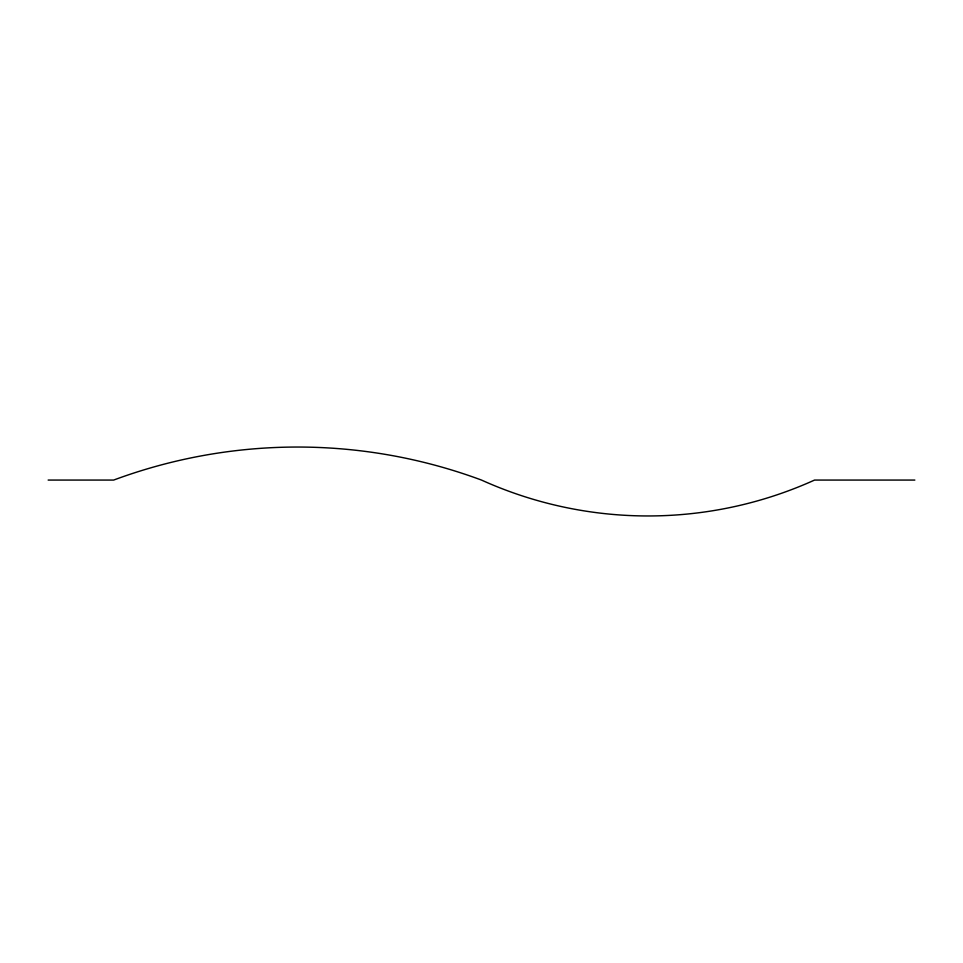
<?xml version="1.0" encoding="UTF-8"?>
<svg xmlns="http://www.w3.org/2000/svg" width="963" height="963" viewBox="0 0 963 963"><rect width="100%" height="100%" fill="white"/><g stroke="black" fill="none" stroke-linecap="round" stroke-linejoin="round"><path stroke-width="1.44" d="M48.15 480.068L113.658 480.068A528.675 528.675 0 0 1 481.5 480.068A404.304 404.304 0 0 0 814.554 480.068L914.85 480.068"/></g></svg>
